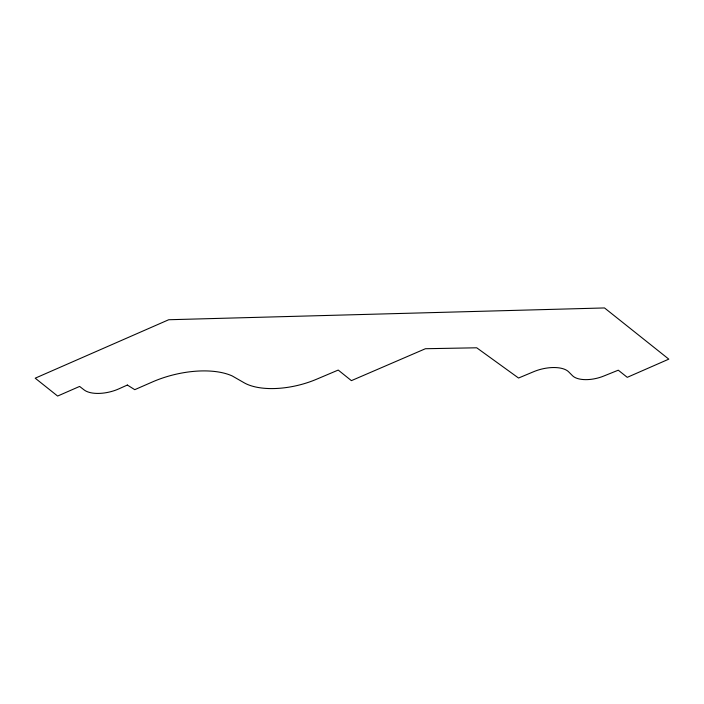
<?xml version="1.0" encoding="UTF-8"?>
<svg xmlns="http://www.w3.org/2000/svg" width="704" height="704" viewBox="0 0 704 704"><rect width="100%" height="100%" fill="white"/><g stroke="black" fill="none" stroke-linecap="round" stroke-linejoin="round"><path stroke-width="1.06" d="M127.354 385.044L118.95 388.819A26.286 12.461 -13.8 0 1 84.128 389.928L79.614 386.426L57.622 396.053L35.2 378.189L168.722 319.739L604.516 307.947L668.8 359.146L627.264 377.335L618.288 370.19L603.61 376.103A24.059 11.405 -13.8 0 1 572.519 375.725L568.85 372.038A26.602 12.61 -13.8 0 0 533.28 371.862L518.549 378.03L476.722 347.794L425.427 348.726L351.402 380.644L338.228 370.066L316.386 379.306A58.414 27.694 -13.8 0 1 244.306 382.879L232.302 375.989A65.762 31.178 -13.8 0 0 152.284 382.008L134.763 389.673L127.354 385.044"/></g></svg>
